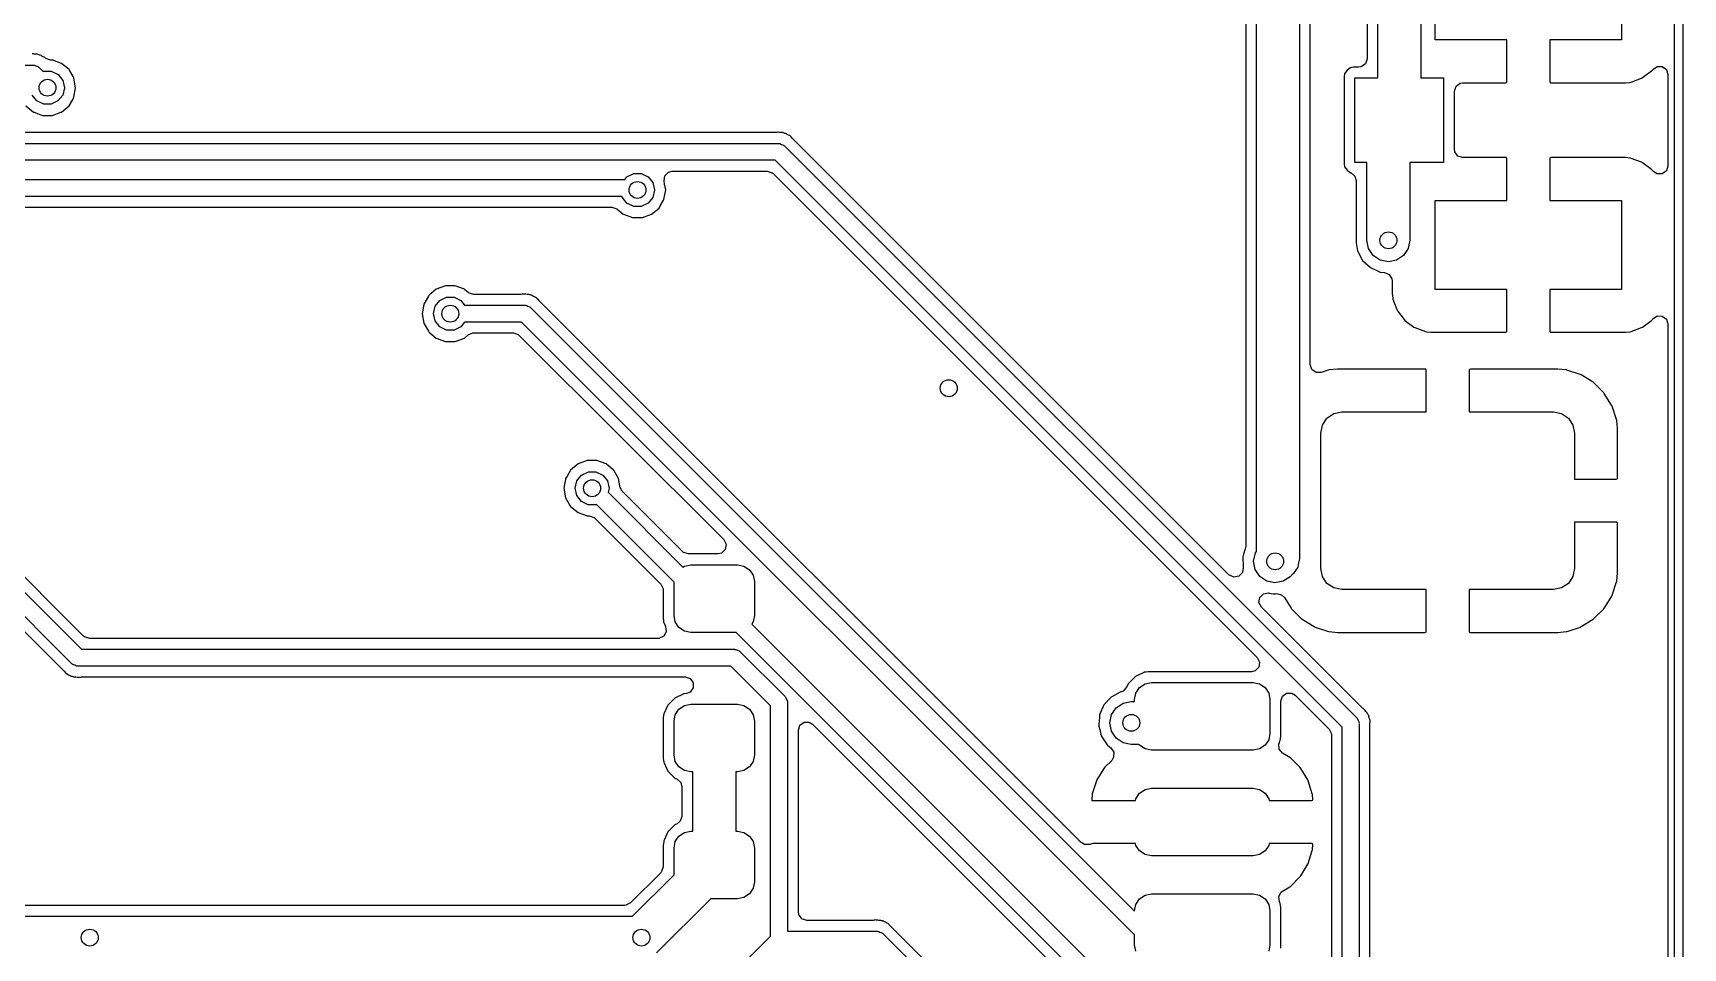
# Model space of a CAD drawing. Extents: x 3.59 to 5.68, y -3.55 to -1.66.
# Drawn here: x 4.908 to 5.676, y -3.05 to -2.624 of the extents above; entities that cross this region are included whole.
import ezdxf

# ---------------------------------------------------------------- set-up
doc = ezdxf.new("R2010")
doc.units = 0
doc.header["$MEASUREMENT"] = 0
doc.layers.add('BLACK', color=7, linetype='CONTINUOUS')

msp = doc.modelspace()

# ---------------------------------------------------------------- linework, layer by layer
at = {"layer": 'BLACK', "linetype": 'CONTINUOUS'}
for p, q in [((5.6721, -3.42997), (5.6721, -1.77643)), ((5.67604, -1.77643), (5.67604, -3.42997)), ((5.49756, -2.49919), (5.49756, -2.86906)), ((5.50258, -2.77868), (5.50258, -2.5012)), ((5.47756, -2.86568), (5.47756, -2.50333)), ((5.47254, -2.5409), (5.47254, -2.86327)), ((5.529, -2.53859), (5.529, -2.63636)), ((5.53402, -2.64528), (5.53402, -2.53819)), ((5.55402, -2.54233), (5.55402, -2.64528)), ((5.56073, -2.62756), (5.56073, -2.58622)), ((5.64735, -2.58622), (5.64735, -2.62756)), ((5.59404, -2.62756), (5.56073, -2.62756)), ((5.59404, -2.64724), (5.59404, -2.62756)), ((5.64735, -2.62756), (5.61404, -2.62756)), ((5.61404, -2.62756), (5.61404, -2.64695)), ((4.72087, -2.63926), (4.90839, -2.63926)), ((4.90831, -2.63412), (4.90791, -2.63405)), ((4.90879, -2.63419), (4.90831, -2.63412)), ((4.90831, -2.63412), (4.90831, -2.63412)), ((4.90839, -2.63926), (4.90869, -2.63936)), ((4.90869, -2.63936), (4.909, -2.63931)), ((4.9094, -2.63424), (4.90879, -2.63419)), ((4.909, -2.63931), (4.90982, -2.63973)), ((4.91029, -2.63424), (4.9094, -2.63424)), ((4.90982, -2.63973), (4.9107, -2.64001)), ((4.91066, -2.63441), (4.91029, -2.63424)), ((4.91097, -2.63447), (4.91066, -2.63441)), ((4.9107, -2.64001), (4.91089, -2.64027)), ((4.91089, -2.64027), (4.91117, -2.64041)), ((4.91127, -2.63459), (4.91097, -2.63447)), ((4.91117, -2.64041), (4.91301, -2.64225)), ((4.91167, -2.63465), (4.91127, -2.63459)), ((4.91201, -2.63487), (4.91167, -2.63465)), ((4.91242, -2.63513), (4.91201, -2.63487)), ((4.91201, -2.63487), (4.91201, -2.63487)), ((4.91295, -2.63543), (4.91242, -2.63513)), ((4.91339, -2.63562), (4.91295, -2.63543)), ((4.91377, -2.63579), (4.91339, -2.63562)), ((4.91339, -2.63562), (4.91339, -2.63562)), ((4.91404, -2.63609), (4.91377, -2.63579)), ((4.91416, -2.63618), (4.91404, -2.63609)), ((4.91645, -2.63692), (4.91416, -2.63618)), ((4.91727, -2.63692), (4.91645, -2.63692)), ((4.91759, -2.63704), (4.91727, -2.63692)), ((4.91906, -2.63757), (4.91759, -2.63704)), ((4.91759, -2.63704), (4.91759, -2.63704)), ((4.92155, -2.63848), (4.91906, -2.63757)), ((4.92503, -2.6414), (4.92155, -2.63848)), ((5.52137, -2.64055), (5.51971, -2.64166)), ((5.52175, -2.64048), (5.52137, -2.64055)), ((5.52265, -2.6403), (5.52175, -2.64048)), ((5.52284, -2.64026), (5.52265, -2.6403)), ((5.52265, -2.6403), (5.52265, -2.6403)), ((5.5251, -2.64026), (5.52284, -2.64026)), ((5.5263, -2.64007), (5.5251, -2.64026)), ((5.52825, -2.63865), (5.5263, -2.64007)), ((5.529, -2.63636), (5.52825, -2.63865)), ((5.66203, -2.64132), (5.664, -2.63993)), ((5.664, -2.63993), (5.66641, -2.63997)), ((5.66641, -2.63997), (5.66834, -2.64141)), ((4.91301, -2.64225), (4.91326, -2.64214)), ((4.91326, -2.64214), (4.91676, -2.64214)), ((4.91676, -2.64214), (4.91991, -2.64366)), ((4.91991, -2.64366), (4.9221, -2.6464)), ((4.9221, -2.6464), (4.92287, -2.64981)), ((4.9252, -2.64169), (4.92503, -2.6414)), ((4.9269, -2.64464), (4.9252, -2.64169)), ((4.9273, -2.64534), (4.9269, -2.64464)), ((4.92809, -2.64981), (4.9273, -2.64534)), ((5.51837, -2.64451), (5.51831, -2.64479)), ((5.51831, -2.64479), (5.51831, -2.68514)), ((5.51853, -2.6437), (5.51837, -2.64451)), ((5.5186, -2.64332), (5.51853, -2.6437)), ((5.51971, -2.64166), (5.5186, -2.64332)), ((5.52333, -2.68465), (5.52333, -2.64528)), ((5.52333, -2.64528), (5.53402, -2.64528)), ((5.55402, -2.64528), (5.56467, -2.64528)), ((5.56467, -2.64528), (5.56467, -2.68465)), ((5.57043, -2.64917), (5.57238, -2.64775)), ((5.57238, -2.64775), (5.57359, -2.64756)), ((5.57359, -2.64756), (5.59342, -2.64756)), ((5.59342, -2.64756), (5.59392, -2.6474)), ((5.59392, -2.6474), (5.59404, -2.64724)), ((5.61404, -2.64695), (5.6142, -2.64745)), ((5.6142, -2.64745), (5.61436, -2.64756)), ((5.61436, -2.64756), (5.64913, -2.64756)), ((5.64913, -2.64756), (5.64934, -2.64755)), ((5.64934, -2.64755), (5.65144, -2.64732)), ((5.65144, -2.64732), (5.65191, -2.64721)), ((5.65191, -2.64721), (5.65679, -2.64538)), ((5.65679, -2.64538), (5.65727, -2.64512)), ((5.65727, -2.64512), (5.66141, -2.64202)), ((5.66141, -2.64202), (5.6618, -2.64163)), ((5.6618, -2.64163), (5.66203, -2.64132)), ((5.66834, -2.64141), (5.66905, -2.64366)), ((5.66905, -2.64366), (5.66905, -2.68627)), ((4.91008, -2.65596), (4.9079, -2.65322)), ((4.91323, -2.65749), (4.91008, -2.65596)), ((4.91989, -2.65599), (4.91673, -2.6575)), ((4.92208, -2.65325), (4.91989, -2.65599)), ((4.92287, -2.64984), (4.92208, -2.65325)), ((4.92287, -2.64981), (4.92287, -2.64984)), ((4.92503, -2.65823), (4.92657, -2.65556)), ((4.92657, -2.65556), (4.92713, -2.65459)), ((4.92713, -2.65459), (4.9273, -2.65429)), ((4.92713, -2.65459), (4.92713, -2.65459)), ((4.9273, -2.65429), (4.92809, -2.64981)), ((5.56969, -2.65146), (5.57043, -2.64917)), ((5.56969, -2.67847), (5.56969, -2.65146)), ((4.90497, -2.65823), (4.90845, -2.66115)), ((4.90845, -2.66115), (4.90877, -2.66127)), ((4.90877, -2.66127), (4.91113, -2.66213)), ((4.91113, -2.66213), (4.91273, -2.66271)), ((4.91273, -2.66271), (4.91727, -2.66271)), ((4.91673, -2.6575), (4.91323, -2.65749)), ((4.91727, -2.66271), (4.91887, -2.66213)), ((4.91887, -2.66213), (4.92123, -2.66127)), ((4.92123, -2.66127), (4.92155, -2.66115)), ((4.92155, -2.66115), (4.92503, -2.65823)), ((5.2535, -2.67072), (4.70875, -2.67072)), ((5.25399, -2.67066), (5.2535, -2.67072)), ((5.25432, -2.67064), (5.25399, -2.67066)), ((5.25472, -2.67054), (5.25432, -2.67064)), ((5.2556, -2.67068), (5.25472, -2.67054)), ((5.25621, -2.67072), (5.2556, -2.67068)), ((5.2571, -2.67072), (5.25621, -2.67072)), ((5.25747, -2.67089), (5.2571, -2.67072)), ((5.25778, -2.67096), (5.25747, -2.67089)), ((5.25807, -2.67107), (5.25778, -2.67096)), ((5.25848, -2.67113), (5.25807, -2.67107)), ((5.25882, -2.67136), (5.25848, -2.67113)), ((5.25923, -2.67162), (5.25882, -2.67136)), ((5.25882, -2.67136), (5.25882, -2.67136)), ((5.25976, -2.67191), (5.25923, -2.67162)), ((4.70506, -2.67574), (5.2552, -2.67574)), ((5.2552, -2.67574), (5.2555, -2.67584)), ((5.2555, -2.67584), (5.25581, -2.67579)), ((5.25581, -2.67579), (5.25663, -2.67621)), ((5.25663, -2.67621), (5.25751, -2.6765)), ((5.25751, -2.6765), (5.2577, -2.67675)), ((5.2577, -2.67675), (5.25798, -2.6769)), ((5.25798, -2.6769), (5.5242, -2.94312)), ((5.2602, -2.67211), (5.25976, -2.67191)), ((5.26058, -2.67227), (5.2602, -2.67211)), ((5.2602, -2.67211), (5.2602, -2.67211)), ((5.26085, -2.67258), (5.26058, -2.67227)), ((5.26163, -2.67344), (5.26085, -2.67258)), ((5.26177, -2.67359), (5.26163, -2.67344)), ((5.26318, -2.675), (5.26177, -2.67359)), ((5.46457, -2.87639), (5.26318, -2.675)), ((5.56988, -2.67967), (5.56969, -2.67847)), ((5.25357, -2.68362), (4.70343, -2.68362)), ((5.51748, -2.94754), (5.25357, -2.68362)), ((5.51831, -2.68514), (5.5186, -2.68661)), ((5.5186, -2.68661), (5.51971, -2.68827)), ((5.52898, -2.68465), (5.52333, -2.68465)), ((5.52898, -2.72087), (5.52898, -2.68465)), ((5.56467, -2.68465), (5.54898, -2.68465)), ((5.54898, -2.68465), (5.54898, -2.72087)), ((5.5713, -2.68162), (5.56988, -2.67967)), ((5.57359, -2.68237), (5.5713, -2.68162)), ((5.59371, -2.68237), (5.57359, -2.68237)), ((5.59388, -2.68248), (5.59371, -2.68237)), ((5.59404, -2.68298), (5.59388, -2.68248)), ((5.59404, -2.70237), (5.59404, -2.68298)), ((5.61416, -2.68253), (5.61404, -2.68269)), ((5.61404, -2.68269), (5.61404, -2.70237)), ((5.61466, -2.68237), (5.61416, -2.68253)), ((5.64913, -2.68237), (5.61466, -2.68237)), ((5.64934, -2.68238), (5.64913, -2.68237)), ((5.65144, -2.68261), (5.64934, -2.68238)), ((5.65191, -2.68272), (5.65144, -2.68261)), ((5.65679, -2.68455), (5.65191, -2.68272)), ((5.65727, -2.68481), (5.65679, -2.68455)), ((5.66141, -2.68791), (5.65727, -2.68481)), ((5.66905, -2.68627), (5.6683, -2.68856)), ((4.49796, -2.69252), (5.18366, -2.69252)), ((5.18366, -2.69252), (5.18466, -2.69126)), ((5.18466, -2.69126), (5.18782, -2.68975)), ((5.18782, -2.68975), (5.19132, -2.68975)), ((5.19132, -2.68975), (5.19448, -2.69127)), ((5.19448, -2.69127), (5.19666, -2.69401)), ((5.19666, -2.69401), (5.19744, -2.69743)), ((5.20191, -2.69321), (5.20225, -2.69083)), ((5.20218, -2.69475), (5.20191, -2.69321)), ((5.20266, -2.69743), (5.20218, -2.69475)), ((5.20225, -2.69083), (5.20392, -2.68909)), ((5.20392, -2.68909), (5.20575, -2.68864)), ((5.20575, -2.68864), (5.24987, -2.68864)), ((5.24987, -2.68864), (5.25216, -2.68938)), ((5.25216, -2.68938), (5.25263, -2.68978)), ((5.25263, -2.68978), (5.41761, -2.85476)), ((5.51971, -2.68827), (5.52137, -2.68938)), ((5.52137, -2.68938), (5.52162, -2.68943)), ((5.52162, -2.68943), (5.52338, -2.69094)), ((5.52338, -2.69094), (5.52396, -2.69297)), ((5.52396, -2.69297), (5.52396, -2.72211)), ((5.6618, -2.6883), (5.66141, -2.68791)), ((5.66203, -2.68861), (5.6618, -2.6883)), ((5.66395, -2.68998), (5.66203, -2.68861)), ((5.66636, -2.68998), (5.66395, -2.68998)), ((5.6683, -2.68856), (5.66636, -2.68998)), ((5.18236, -2.70039), (4.49796, -2.70039)), ((5.18246, -2.70083), (5.18236, -2.70039)), ((5.18464, -2.70357), (5.18246, -2.70083)), ((5.19665, -2.70086), (5.19445, -2.7036)), ((5.19744, -2.69745), (5.19665, -2.70086)), ((5.19744, -2.69743), (5.19744, -2.69745)), ((5.20015, -2.70487), (5.2017, -2.7022)), ((5.2017, -2.7022), (5.20187, -2.7019)), ((5.2017, -2.7022), (5.2017, -2.7022)), ((5.20187, -2.7019), (5.20266, -2.69743)), ((5.56073, -2.7437), (5.56073, -2.70237)), ((5.56073, -2.70237), (5.59404, -2.70237)), ((5.61404, -2.70237), (5.64735, -2.70237)), ((5.64735, -2.70237), (5.64735, -2.7437)), ((4.50208, -2.70541), (5.1776, -2.70541)), ((5.1776, -2.70541), (5.17989, -2.70615)), ((5.17989, -2.70615), (5.18011, -2.70632)), ((5.18011, -2.70632), (5.18276, -2.70854)), ((5.18276, -2.70854), (5.18276, -2.70854)), ((5.18276, -2.70854), (5.18302, -2.70876)), ((5.18302, -2.70876), (5.18729, -2.71032)), ((5.18779, -2.7051), (5.18464, -2.70357)), ((5.19129, -2.70511), (5.18779, -2.7051)), ((5.19445, -2.7036), (5.19129, -2.70511)), ((5.19184, -2.71032), (5.19611, -2.70876)), ((5.19611, -2.70876), (5.19959, -2.70584)), ((5.19959, -2.70584), (5.20015, -2.70487)), ((5.18729, -2.71032), (5.19184, -2.71032)), ((5.52396, -2.72211), (5.52457, -2.7258)), ((5.52974, -2.72469), (5.52898, -2.72087)), ((5.53191, -2.72794), (5.52974, -2.72469)), ((5.54822, -2.72469), (5.54605, -2.72794)), ((5.54898, -2.72087), (5.54822, -2.72469)), ((5.52457, -2.7258), (5.52472, -2.72608)), ((5.52472, -2.72608), (5.52679, -2.72992)), ((5.52679, -2.72992), (5.52679, -2.72992)), ((5.52679, -2.72992), (5.52694, -2.7302)), ((5.52694, -2.7302), (5.53062, -2.73359)), ((5.53515, -2.7301), (5.53191, -2.72794)), ((5.53898, -2.73087), (5.53515, -2.7301)), ((5.5428, -2.7301), (5.53898, -2.73087)), ((5.54605, -2.72794), (5.5428, -2.7301)), ((5.53062, -2.73359), (5.53519, -2.73562)), ((5.53519, -2.73562), (5.53717, -2.73579)), ((5.53717, -2.73579), (5.53939, -2.73673)), ((5.53939, -2.73673), (5.54063, -2.73879)), ((5.54063, -2.73879), (5.54073, -2.73967)), ((5.54073, -2.73967), (5.54073, -2.74549)), ((5.09224, -2.7469), (5.09057, -2.74978)), ((5.09241, -2.7466), (5.09224, -2.7469)), ((5.09311, -2.74601), (5.09241, -2.7466)), ((5.09373, -2.74549), (5.09311, -2.74601)), ((5.09589, -2.74368), (5.09373, -2.74549)), ((5.10017, -2.74212), (5.09589, -2.74368)), ((5.09754, -2.74885), (5.1007, -2.74734)), ((5.10471, -2.74212), (5.10017, -2.74212)), ((5.1007, -2.74734), (5.1042, -2.74734)), ((5.1042, -2.74734), (5.10735, -2.74886)), ((5.10899, -2.74368), (5.10471, -2.74212)), ((5.10925, -2.7439), (5.10899, -2.74368)), ((5.11074, -2.74515), (5.10925, -2.7439)), ((5.11095, -2.74531), (5.11074, -2.74515)), ((5.11324, -2.74606), (5.11095, -2.74531)), ((5.13543, -2.74606), (5.11324, -2.74606)), ((5.13592, -2.74599), (5.13543, -2.74606)), ((5.13625, -2.74598), (5.13592, -2.74599)), ((5.13665, -2.74587), (5.13625, -2.74598)), ((5.13705, -2.74594), (5.13665, -2.74587)), ((5.13753, -2.74601), (5.13705, -2.74594)), ((5.13705, -2.74594), (5.13705, -2.74594)), ((5.13814, -2.74606), (5.13753, -2.74601)), ((5.13903, -2.74606), (5.13814, -2.74606)), ((5.1394, -2.74623), (5.13903, -2.74606)), ((5.13971, -2.74629), (5.1394, -2.74623)), ((5.14, -2.7464), (5.13971, -2.74629)), ((5.14041, -2.74647), (5.14, -2.7464)), ((5.14075, -2.74669), (5.14041, -2.74647)), ((5.14116, -2.74695), (5.14075, -2.74669)), ((5.14075, -2.74669), (5.14075, -2.74669)), ((5.14169, -2.74724), (5.14116, -2.74695)), ((5.14251, -2.74761), (5.14169, -2.74724)), ((5.14278, -2.74791), (5.14251, -2.74761)), ((5.14356, -2.74877), (5.14278, -2.74791)), ((5.54073, -2.74549), (5.54074, -2.7457)), ((5.54074, -2.7457), (5.54097, -2.7478)), ((5.54097, -2.7478), (5.54108, -2.74827)), ((5.54108, -2.74827), (5.54291, -2.75315)), ((5.59404, -2.7437), (5.56073, -2.7437)), ((5.59404, -2.76338), (5.59404, -2.7437)), ((5.64735, -2.7437), (5.61404, -2.7437)), ((5.61404, -2.7437), (5.61404, -2.76309)), ((5.09014, -2.75054), (5.08935, -2.75502)), ((5.08935, -2.75502), (5.09014, -2.75949)), ((5.09057, -2.74978), (5.09014, -2.75054)), ((5.09457, -2.755), (5.09535, -2.75159)), ((5.09534, -2.75842), (5.09457, -2.755)), ((5.09535, -2.75159), (5.09754, -2.74885)), ((5.10735, -2.74886), (5.10912, -2.75108)), ((5.10912, -2.75108), (5.13713, -2.75108)), ((5.13713, -2.75108), (5.13743, -2.75118)), ((5.13743, -2.75118), (5.13774, -2.75113)), ((5.13774, -2.75113), (5.13856, -2.75155)), ((5.13856, -2.75155), (5.13944, -2.75183)), ((5.13944, -2.75183), (5.13963, -2.75209)), ((5.13963, -2.75209), (5.13991, -2.75223)), ((5.13991, -2.75223), (5.42087, -3.03319)), ((5.1437, -2.74892), (5.14356, -2.74877)), ((5.39604, -3.00126), (5.1437, -2.74892)), ((5.54291, -2.75315), (5.54318, -2.75363)), ((5.54318, -2.75363), (5.54628, -2.75777)), ((5.66203, -2.75746), (5.664, -2.75607)), ((5.664, -2.75607), (5.66641, -2.75611)), ((5.66641, -2.75611), (5.66834, -2.75755)), ((5.09014, -2.75949), (5.09031, -2.75979)), ((5.09031, -2.75979), (5.09031, -2.75979)), ((5.09031, -2.75979), (5.09224, -2.76314)), ((5.09224, -2.76314), (5.09241, -2.76343)), ((5.09241, -2.76343), (5.09267, -2.76365)), ((5.09267, -2.76365), (5.09299, -2.76392)), ((5.09299, -2.76392), (5.09589, -2.76635)), ((5.09752, -2.76116), (5.09534, -2.75842)), ((5.10067, -2.76269), (5.09752, -2.76116)), ((5.10417, -2.7627), (5.10067, -2.76269)), ((5.10733, -2.76119), (5.10417, -2.7627)), ((5.10912, -2.75895), (5.10733, -2.76119)), ((5.1355, -2.75895), (5.10912, -2.75895)), ((5.11074, -2.76488), (5.11297, -2.76398)), ((5.11297, -2.76398), (5.11324, -2.76397)), ((5.11324, -2.76397), (5.1318, -2.76397)), ((5.1318, -2.76397), (5.13409, -2.76472)), ((5.42027, -3.04373), (5.1355, -2.75895)), ((5.54628, -2.75777), (5.54667, -2.75816)), ((5.54667, -2.75816), (5.55081, -2.76126)), ((5.55081, -2.76126), (5.55129, -2.76153)), ((5.55129, -2.76153), (5.55616, -2.76335)), ((5.55616, -2.76335), (5.55664, -2.76347)), ((5.55664, -2.76347), (5.55873, -2.76369)), ((5.55873, -2.76369), (5.55894, -2.7637)), ((5.55894, -2.7637), (5.59342, -2.7637)), ((5.59342, -2.7637), (5.59392, -2.76354)), ((5.59392, -2.76354), (5.59404, -2.76338)), ((5.61404, -2.76309), (5.6142, -2.76359)), ((5.6142, -2.76359), (5.61436, -2.7637)), ((5.61436, -2.7637), (5.64913, -2.7637)), ((5.64913, -2.7637), (5.64934, -2.76369)), ((5.64934, -2.76369), (5.65144, -2.76347)), ((5.65144, -2.76347), (5.65191, -2.76335)), ((5.65191, -2.76335), (5.65679, -2.76153)), ((5.65679, -2.76153), (5.65727, -2.76126)), ((5.65727, -2.76126), (5.66141, -2.75816)), ((5.66141, -2.75816), (5.6618, -2.75777)), ((5.6618, -2.75777), (5.66203, -2.75746)), ((5.66834, -2.75755), (5.66905, -2.7598)), ((5.66905, -2.7598), (5.66905, -3.32601)), ((5.09589, -2.76635), (5.10017, -2.76791)), ((5.10017, -2.76791), (5.10471, -2.76791)), ((5.10471, -2.76791), (5.10899, -2.76635)), ((5.10899, -2.76635), (5.11074, -2.76488)), ((5.13409, -2.76472), (5.13456, -2.76511)), ((5.13456, -2.76511), (5.22968, -2.86023)), ((5.50334, -2.78099), (5.50258, -2.77868)), ((5.5053, -2.7824), (5.50334, -2.78099)), ((5.50771, -2.78238), (5.5053, -2.7824)), ((5.51098, -2.78129), (5.50771, -2.78238)), ((5.51139, -2.7812), (5.51098, -2.78129)), ((5.51524, -2.7808), (5.51139, -2.7812)), ((5.51544, -2.78079), (5.51524, -2.7808)), ((5.55621, -2.78079), (5.51544, -2.78079)), ((5.55637, -2.78091), (5.55621, -2.78079)), ((5.55654, -2.7814), (5.55637, -2.78091)), ((5.55654, -2.80079), (5.55654, -2.7814)), ((5.57665, -2.78095), (5.57654, -2.78111)), ((5.57654, -2.78111), (5.57654, -2.80079)), ((5.57715, -2.78079), (5.57665, -2.78095)), ((5.61763, -2.78079), (5.57715, -2.78079)), ((5.61783, -2.7808), (5.61763, -2.78079)), ((5.62163, -2.78119), (5.61783, -2.7808)), ((5.62204, -2.78128), (5.62163, -2.78119)), ((5.62823, -2.78333), (5.62204, -2.78128)), ((5.62864, -2.78352), (5.62823, -2.78333)), ((5.63418, -2.78693), (5.62864, -2.78352)), ((5.63453, -2.78721), (5.63418, -2.78693)), ((4.93174, -2.90511), (4.82118, -2.79455)), ((5.63913, -2.79181), (5.63453, -2.78721)), ((5.63941, -2.79216), (5.63913, -2.79181)), ((5.64284, -2.79769), (5.63941, -2.79216)), ((4.81739, -2.79786), (4.9308, -2.91128)), ((5.51036, -2.80367), (5.51356, -2.80154)), ((5.51356, -2.80154), (5.51732, -2.80079)), ((5.51732, -2.80079), (5.55654, -2.80079)), ((5.57654, -2.80079), (5.61575, -2.80079)), ((5.61575, -2.80079), (5.61951, -2.80154)), ((5.61951, -2.80154), (5.62271, -2.80367)), ((5.64303, -2.7981), (5.64284, -2.79769)), ((5.64509, -2.80428), (5.64303, -2.7981)), ((4.92639, -2.918), (4.81298, -2.80458)), ((5.50748, -2.81063), (5.50823, -2.80686)), ((5.50823, -2.80686), (5.51036, -2.80367)), ((5.62271, -2.80367), (5.62484, -2.80686)), ((5.62484, -2.80686), (5.62559, -2.81063)), ((5.64518, -2.8047), (5.64509, -2.80428)), ((5.64558, -2.80855), (5.64518, -2.8047)), ((5.64559, -2.80875), (5.64558, -2.80855)), ((5.64559, -2.8318), (5.64559, -2.80875)), ((5.50748, -2.87362), (5.50748, -2.81063)), ((5.62559, -2.81063), (5.62559, -2.83213)), ((5.16188, -2.82497), (5.1584, -2.82789)), ((5.16615, -2.82341), (5.16188, -2.82497)), ((5.1707, -2.82341), (5.16615, -2.82341)), ((5.17497, -2.82497), (5.1707, -2.82341)), ((5.17845, -2.82789), (5.17497, -2.82497)), ((5.15606, -2.83216), (5.15565, -2.83451)), ((5.15612, -2.83183), (5.15606, -2.83216)), ((5.15606, -2.83216), (5.15606, -2.83216)), ((5.15681, -2.83065), (5.15612, -2.83183)), ((5.15823, -2.82819), (5.15681, -2.83065)), ((5.1584, -2.82789), (5.15823, -2.82819)), ((5.16055, -2.83629), (5.16134, -2.83288)), ((5.16134, -2.83288), (5.16352, -2.83014)), ((5.16352, -2.83014), (5.16668, -2.82863)), ((5.16668, -2.82863), (5.17018, -2.82863)), ((5.17018, -2.82863), (5.17334, -2.83015)), ((5.17334, -2.83015), (5.17552, -2.83289)), ((5.17552, -2.83289), (5.1763, -2.83631)), ((5.17863, -2.82819), (5.17845, -2.82789)), ((5.18004, -2.83065), (5.17863, -2.82819)), ((5.18073, -2.83183), (5.18004, -2.83065)), ((5.18133, -2.83523), (5.18073, -2.83183)), ((5.62559, -2.83213), (5.64497, -2.83213)), ((5.64497, -2.83213), (5.64547, -2.83196)), ((5.64547, -2.83196), (5.64559, -2.8318)), ((5.15565, -2.83451), (5.15533, -2.83631)), ((5.15533, -2.83631), (5.15539, -2.83664)), ((5.15539, -2.83664), (5.15549, -2.83721)), ((5.15549, -2.83721), (5.15612, -2.84078)), ((5.15612, -2.84078), (5.1584, -2.84472)), ((5.16132, -2.83971), (5.16055, -2.83629)), ((5.1635, -2.84245), (5.16132, -2.83971)), ((5.1763, -2.83633), (5.17587, -2.83819)), ((5.17587, -2.83819), (5.21067, -2.87299)), ((5.1763, -2.83631), (5.1763, -2.83633)), ((5.1814, -2.83562), (5.18133, -2.83523)), ((5.18248, -2.83769), (5.1814, -2.83562)), ((5.21052, -2.86574), (5.18248, -2.83769)), ((5.1584, -2.84472), (5.16188, -2.84765)), ((5.16188, -2.84765), (5.16615, -2.8492)), ((5.16665, -2.84398), (5.1635, -2.84245)), ((5.17016, -2.84399), (5.16665, -2.84398)), ((5.17041, -2.84386), (5.17016, -2.84399)), ((5.20655, -2.88), (5.17041, -2.84386)), ((5.16615, -2.8492), (5.16704, -2.8492)), ((5.16704, -2.8492), (5.16933, -2.84995)), ((5.16933, -2.84995), (5.16979, -2.85034)), ((5.16979, -2.85034), (5.17789, -2.85844)), ((5.41761, -2.85476), (5.47794, -2.9151)), ((5.64527, -2.85213), (5.62559, -2.85213)), ((5.62559, -2.85213), (5.62559, -2.87362)), ((5.64543, -2.85224), (5.64527, -2.85213)), ((5.64559, -2.85274), (5.64543, -2.85224)), ((5.64559, -2.87551), (5.64559, -2.85274)), ((5.17789, -2.85844), (5.20039, -2.88094)), ((5.22968, -2.86023), (5.23077, -2.86238)), ((5.23077, -2.86238), (5.23039, -2.86476)), ((5.47254, -2.86327), (5.47236, -2.86443)), ((4.86744, -2.86614), (4.9226, -2.92131)), ((5.21099, -2.86614), (5.21052, -2.86574)), ((5.21328, -2.86689), (5.21099, -2.86614)), ((5.21379, -2.86689), (5.21328, -2.86689)), ((5.22692, -2.86689), (5.21379, -2.86689)), ((5.22869, -2.86646), (5.22692, -2.86689)), ((5.23039, -2.86476), (5.22869, -2.86646)), ((5.47156, -2.86703), (5.47117, -2.86826)), ((5.47117, -2.86826), (5.47132, -2.87321)), ((5.47236, -2.86443), (5.47156, -2.86703)), ((5.47626, -2.87022), (5.47706, -2.86641)), ((5.47698, -2.87406), (5.47626, -2.87022)), ((5.47706, -2.86641), (5.47756, -2.86568)), ((5.49717, -2.87102), (5.4968, -2.87289)), ((5.49756, -2.86917), (5.49717, -2.87102)), ((5.49756, -2.86906), (5.49755, -2.86911)), ((5.49755, -2.86911), (5.49756, -2.86917)), ((5.21067, -2.87299), (5.21141, -2.8725)), ((5.21141, -2.8725), (5.21442, -2.87191)), ((5.21442, -2.87191), (5.23607, -2.87191)), ((5.23607, -2.87191), (5.23909, -2.8725)), ((5.23909, -2.8725), (5.24164, -2.87421)), ((5.24164, -2.87421), (5.24335, -2.87677)), ((5.24335, -2.87677), (5.24395, -2.87978)), ((5.46475, -2.87657), (5.46457, -2.87639)), ((5.46704, -2.87769), (5.46475, -2.87657)), ((5.4694, -2.87722), (5.46704, -2.87769)), ((5.47104, -2.87546), (5.4694, -2.87722)), ((5.47131, -2.87326), (5.47104, -2.87546)), ((5.47132, -2.87326), (5.47131, -2.87326)), ((5.47132, -2.87321), (5.47132, -2.87326)), ((5.47911, -2.87733), (5.47698, -2.87406)), ((5.48233, -2.87953), (5.47911, -2.87733)), ((5.49325, -2.87748), (5.48999, -2.87961)), ((5.49455, -2.87621), (5.49325, -2.87748)), ((5.49458, -2.87616), (5.49455, -2.87621)), ((5.49463, -2.87613), (5.49458, -2.87616)), ((5.49568, -2.87455), (5.49463, -2.87613)), ((5.49676, -2.87298), (5.49568, -2.87455)), ((5.49677, -2.87293), (5.49676, -2.87298)), ((5.4968, -2.87289), (5.49677, -2.87293)), ((5.50823, -2.87739), (5.50748, -2.87362)), ((5.51036, -2.88058), (5.50823, -2.87739)), ((5.62484, -2.87739), (5.62271, -2.88058)), ((5.62559, -2.87362), (5.62484, -2.87739)), ((5.64519, -2.8795), (5.64558, -2.8757)), ((5.64558, -2.8757), (5.64559, -2.87551)), ((5.20039, -2.88094), (5.20148, -2.88309)), ((5.20148, -2.88309), (5.20153, -2.8837)), ((5.20153, -2.8837), (5.20153, -2.891)), ((5.20655, -2.89553), (5.20655, -2.88)), ((5.24395, -2.87978), (5.24395, -2.89553)), ((5.47912, -2.88713), (5.48082, -2.88542)), ((5.48082, -2.88542), (5.4832, -2.88505)), ((5.48615, -2.88033), (5.48233, -2.87953)), ((5.4832, -2.88505), (5.48345, -2.8851)), ((5.48345, -2.8851), (5.48538, -2.88553)), ((5.48538, -2.88553), (5.4857, -2.8855)), ((5.4857, -2.8855), (5.48639, -2.88542)), ((5.4857, -2.8855), (5.4857, -2.8855)), ((5.48999, -2.87961), (5.48615, -2.88033)), ((5.48639, -2.88542), (5.48689, -2.88537)), ((5.48689, -2.88537), (5.48925, -2.88586)), ((5.48925, -2.88586), (5.49063, -2.88719)), ((5.51356, -2.88272), (5.51036, -2.88058)), ((5.51732, -2.88346), (5.51356, -2.88272)), ((5.55654, -2.88346), (5.51732, -2.88346)), ((5.55654, -2.90314), (5.55654, -2.88346)), ((5.61575, -2.88346), (5.57654, -2.88346)), ((5.57654, -2.88346), (5.57654, -2.90285)), ((5.61951, -2.88272), (5.61575, -2.88346)), ((5.62271, -2.88058), (5.61951, -2.88272)), ((5.63945, -2.89205), (5.64286, -2.88651)), ((5.64286, -2.88651), (5.64305, -2.8861)), ((5.64305, -2.8861), (5.6451, -2.87992)), ((5.6451, -2.87992), (5.64519, -2.8795)), ((5.20153, -2.891), (5.20153, -2.89704)), ((5.47874, -2.88951), (5.47912, -2.88713)), ((5.47983, -2.89165), (5.47874, -2.88951)), ((5.52655, -2.93838), (5.47983, -2.89165)), ((5.49063, -2.88719), (5.49366, -2.89209)), ((5.49366, -2.89209), (5.49394, -2.89244)), ((5.49394, -2.89244), (5.49854, -2.89704)), ((5.63457, -2.89701), (5.63917, -2.8924)), ((5.63917, -2.8924), (5.63945, -2.89205)), ((5.20153, -2.89704), (5.20157, -2.89738)), ((5.20157, -2.89738), (5.20172, -2.89852)), ((5.20172, -2.89852), (5.20177, -2.89892)), ((5.20177, -2.89892), (5.2019, -2.89919)), ((5.2019, -2.89919), (5.2019, -2.89919)), ((5.2019, -2.89919), (5.20261, -2.90071)), ((5.20261, -2.90071), (5.20291, -2.9031)), ((5.20715, -2.89854), (5.20655, -2.89553)), ((5.20885, -2.9011), (5.20715, -2.89854)), ((5.21141, -2.9028), (5.20885, -2.9011)), ((5.24335, -2.89854), (5.24269, -2.89953)), ((5.24269, -2.89953), (5.42185, -3.0787)), ((5.24395, -2.89553), (5.24335, -2.89854)), ((5.49854, -2.89704), (5.49889, -2.89732)), ((5.49889, -2.89732), (5.50443, -2.90073)), ((5.50443, -2.90073), (5.50484, -2.90092)), ((5.50484, -2.90092), (5.51103, -2.90298)), ((5.62209, -2.90297), (5.62828, -2.9009)), ((5.62828, -2.9009), (5.62869, -2.90071)), ((5.62869, -2.90071), (5.63422, -2.89729)), ((5.63422, -2.89729), (5.63457, -2.89701)), ((4.93221, -2.90551), (4.93174, -2.90511)), ((4.9345, -2.90626), (4.93221, -2.90551)), ((5.19908, -2.90626), (4.9345, -2.90626)), ((5.19955, -2.90623), (5.19908, -2.90626)), ((5.20174, -2.90521), (5.19955, -2.90623)), ((5.20291, -2.9031), (5.20174, -2.90521)), ((5.21442, -2.9034), (5.21141, -2.9028)), ((5.23542, -2.9034), (5.21442, -2.9034)), ((5.42087, -3.08885), (5.23542, -2.9034)), ((5.51103, -2.90298), (5.51144, -2.90307)), ((5.51144, -2.90307), (5.51524, -2.90345)), ((5.51524, -2.90345), (5.51544, -2.90346)), ((5.51544, -2.90346), (5.55592, -2.90346)), ((5.55592, -2.90346), (5.55642, -2.9033)), ((5.55642, -2.9033), (5.55654, -2.90314)), ((5.57654, -2.90285), (5.5767, -2.90335)), ((5.5767, -2.90335), (5.57686, -2.90346)), ((5.57686, -2.90346), (5.61763, -2.90346)), ((5.61763, -2.90346), (5.61783, -2.90345)), ((5.61783, -2.90345), (5.62168, -2.90305)), ((5.62168, -2.90305), (5.62209, -2.90297)), ((4.9308, -2.91128), (5.23461, -2.91128)), ((5.23461, -2.91128), (5.23491, -2.91137)), ((5.23491, -2.91137), (5.23522, -2.91132)), ((5.23522, -2.91132), (5.23604, -2.91174)), ((5.23604, -2.91174), (5.23692, -2.91203)), ((5.23692, -2.91203), (5.23711, -2.91228)), ((5.23711, -2.91228), (5.23739, -2.91243)), ((5.23739, -2.91243), (5.25822, -2.93325)), ((5.47794, -2.9151), (5.47904, -2.91724)), ((5.47904, -2.91724), (5.47866, -2.91962)), ((4.9226, -2.92131), (4.92274, -2.92146)), ((4.92274, -2.92146), (4.92344, -2.92223)), ((4.92344, -2.92223), (4.92379, -2.92262)), ((4.92379, -2.92262), (4.92461, -2.92298)), ((4.92461, -2.92298), (4.92514, -2.92328)), ((4.92514, -2.92328), (4.92555, -2.92354)), ((4.92555, -2.92354), (4.92555, -2.92354)), ((4.92555, -2.92354), (4.92589, -2.92376)), ((4.92589, -2.92376), (4.9263, -2.92383)), ((4.9263, -2.92383), (4.92659, -2.92394)), ((4.92667, -2.91814), (4.92639, -2.918)), ((4.92659, -2.92394), (4.9269, -2.924)), ((4.92686, -2.9184), (4.92667, -2.91814)), ((4.92774, -2.91868), (4.92686, -2.9184)), ((4.9269, -2.924), (4.92727, -2.92417)), ((4.92727, -2.92417), (4.92816, -2.92417)), ((4.92856, -2.9191), (4.92774, -2.91868)), ((4.92816, -2.92417), (4.92877, -2.92422)), ((4.92887, -2.91905), (4.92856, -2.9191)), ((4.92877, -2.92422), (4.92925, -2.92429)), ((4.92917, -2.91915), (4.92887, -2.91905)), ((5.23298, -2.91915), (4.92917, -2.91915)), ((4.92925, -2.92429), (4.92925, -2.92429)), ((4.92925, -2.92429), (4.92965, -2.92436)), ((4.92965, -2.92436), (4.93005, -2.92425)), ((4.93005, -2.92425), (4.93038, -2.92423)), ((4.93038, -2.92423), (4.93087, -2.92417)), ((4.93087, -2.92417), (5.21176, -2.92417)), ((5.21176, -2.92417), (5.21405, -2.92491)), ((5.21405, -2.92491), (5.21547, -2.92686)), ((5.2515, -2.93767), (5.23298, -2.91915)), ((5.42123, -2.92392), (5.41802, -2.92714)), ((5.42154, -2.92378), (5.42123, -2.92392)), ((5.42508, -2.92213), (5.42154, -2.92378)), ((5.42154, -2.92378), (5.42154, -2.92378)), ((5.42535, -2.922), (5.42508, -2.92213)), ((5.42508, -2.92213), (5.42508, -2.92213)), ((5.42565, -2.92196), (5.42535, -2.922)), ((5.4263, -2.92187), (5.42565, -2.92196)), ((5.42565, -2.92196), (5.42565, -2.92196)), ((5.42723, -2.92175), (5.4263, -2.92187)), ((5.42987, -2.92175), (5.42723, -2.92175)), ((5.47519, -2.92175), (5.42987, -2.92175)), ((5.47696, -2.92133), (5.47519, -2.92175)), ((5.47866, -2.91962), (5.47696, -2.92133)), ((5.21076, -2.93222), (5.20722, -2.93387)), ((5.21103, -2.93209), (5.21076, -2.93222)), ((5.21076, -2.93222), (5.21076, -2.93222)), ((5.21133, -2.93205), (5.21103, -2.93209)), ((5.21227, -2.93193), (5.21133, -2.93205)), ((5.21133, -2.93205), (5.21133, -2.93205)), ((5.21405, -2.93122), (5.21227, -2.93193)), ((5.21547, -2.92927), (5.21405, -2.93122)), ((5.21547, -2.92686), (5.21547, -2.92927)), ((5.41411, -2.93127), (5.41028, -2.93334)), ((5.4144, -2.93112), (5.41411, -2.93127)), ((5.41472, -2.93107), (5.4144, -2.93112)), ((5.41489, -2.93101), (5.41472, -2.93107)), ((5.41552, -2.93073), (5.41489, -2.93101)), ((5.41716, -2.92897), (5.41552, -2.93073)), ((5.41802, -2.92714), (5.41716, -2.92897)), ((5.42087, -2.93465), (5.42147, -2.93163)), ((5.42147, -2.93163), (5.42317, -2.92908)), ((5.42317, -2.92908), (5.42573, -2.92737)), ((5.42573, -2.92737), (5.42874, -2.92677)), ((5.42874, -2.92677), (5.47598, -2.92677)), ((5.47598, -2.92677), (5.479, -2.92737)), ((5.479, -2.92737), (5.48155, -2.92908)), ((5.48155, -2.92908), (5.48326, -2.93163)), ((5.48326, -2.93163), (5.48386, -2.93465)), ((5.48962, -2.93315), (5.49157, -2.93174)), ((5.49157, -2.93174), (5.49398, -2.93174)), ((5.49398, -2.93174), (5.49553, -2.93269)), ((5.49553, -2.93269), (5.51132, -2.94847)), ((5.20355, -2.93754), (5.2019, -2.94108)), ((5.2037, -2.93723), (5.20355, -2.93754)), ((5.20355, -2.93754), (5.20355, -2.93754)), ((5.20691, -2.93402), (5.2037, -2.93723)), ((5.20722, -2.93387), (5.20691, -2.93402)), ((5.20715, -2.94173), (5.20885, -2.93917)), ((5.20722, -2.93387), (5.20722, -2.93387)), ((5.20885, -2.93917), (5.21141, -2.93747)), ((5.21141, -2.93747), (5.21442, -2.93687)), ((5.21442, -2.93687), (5.23607, -2.93687)), ((5.23607, -2.93687), (5.23909, -2.93747)), ((5.23909, -2.93747), (5.24164, -2.93917)), ((5.24164, -2.93917), (5.24335, -2.94173)), ((5.2515, -3.04482), (5.2515, -2.93767)), ((5.25822, -2.93325), (5.25836, -2.93353)), ((5.25836, -2.93353), (5.25862, -2.93372)), ((5.25862, -2.93372), (5.2589, -2.9346)), ((5.2589, -2.9346), (5.25932, -2.93542)), ((5.25932, -2.93542), (5.25927, -2.93573)), ((5.25927, -2.93573), (5.25937, -2.93604)), ((5.25937, -2.93604), (5.25937, -3.04252)), ((5.4066, -2.93717), (5.40458, -2.94174)), ((5.41, -2.9335), (5.4066, -2.93717)), ((5.41028, -2.93334), (5.41, -2.9335)), ((5.41009, -2.9417), (5.41226, -2.93846)), ((5.41028, -2.93334), (5.41028, -2.93334)), ((5.41226, -2.93846), (5.4155, -2.93629)), ((5.4155, -2.93629), (5.41933, -2.93553)), ((5.41933, -2.93553), (5.42087, -2.93553)), ((5.42087, -2.93553), (5.42087, -2.93465)), ((5.48386, -2.93465), (5.48386, -2.95039)), ((5.48888, -2.93544), (5.48962, -2.93315)), ((5.48888, -2.9519), (5.48888, -2.93544)), ((5.52694, -2.93868), (5.52655, -2.93838)), ((5.52719, -2.9389), (5.52694, -2.93868)), ((5.52754, -2.9391), (5.52719, -2.9389)), ((5.52779, -2.93943), (5.52754, -2.9391)), ((5.52807, -2.93982), (5.52779, -2.93943)), ((5.52779, -2.93943), (5.52779, -2.93943)), ((5.52847, -2.94029), (5.52807, -2.93982)), ((5.5291, -2.94092), (5.52847, -2.94029)), ((5.20155, -2.94305), (5.20153, -2.94323)), ((5.20153, -2.94323), (5.20153, -2.962)), ((5.20167, -2.94212), (5.20155, -2.94305)), ((5.20177, -2.94135), (5.20167, -2.94212)), ((5.2019, -2.94108), (5.20177, -2.94135)), ((5.20655, -2.94474), (5.20715, -2.94173)), ((5.20655, -2.96049), (5.20655, -2.94474)), ((5.24335, -2.94173), (5.24395, -2.94474)), ((5.24395, -2.94474), (5.24395, -2.96049)), ((5.26439, -2.94888), (5.26513, -2.94659)), ((5.26513, -2.94659), (5.26708, -2.94518)), ((5.26708, -2.94518), (5.26949, -2.94518)), ((5.26949, -2.94518), (5.27104, -2.94613)), ((5.27104, -2.94613), (5.4147, -3.08979)), ((5.4042, -2.94613), (5.40415, -2.94672)), ((5.40415, -2.94672), (5.40423, -2.94703)), ((5.40447, -2.94301), (5.4042, -2.94613)), ((5.40423, -2.94703), (5.40423, -2.94704)), ((5.40423, -2.94704), (5.40462, -2.94861)), ((5.40458, -2.94174), (5.40447, -2.94301)), ((5.40933, -2.94553), (5.41009, -2.9417)), ((5.41009, -2.94935), (5.40933, -2.94553)), ((5.51748, -3.16195), (5.51748, -2.94754)), ((5.5242, -2.94312), (5.52435, -2.9434)), ((5.52435, -2.9434), (5.5246, -2.94359)), ((5.5246, -2.94359), (5.52489, -2.94447)), ((5.52489, -2.94447), (5.52531, -2.94529)), ((5.52531, -2.94529), (5.52526, -2.9456)), ((5.52526, -2.9456), (5.52535, -2.94591)), ((5.52535, -2.94591), (5.52535, -3.16358)), ((5.52924, -2.9413), (5.5291, -2.94092)), ((5.52941, -2.94156), (5.52924, -2.9413)), ((5.52954, -2.94185), (5.52941, -2.94156)), ((5.52978, -2.94218), (5.52954, -2.94185)), ((5.52987, -2.94258), (5.52978, -2.94218)), ((5.52997, -2.94305), (5.52987, -2.94258)), ((5.52987, -2.94258), (5.52987, -2.94258)), ((5.53014, -2.94364), (5.52997, -2.94305)), ((5.53046, -2.94447), (5.53014, -2.94364)), ((5.53037, -2.94624), (5.53038, -2.94604)), ((5.53037, -3.16189), (5.53037, -2.94624)), ((5.53038, -2.94604), (5.53044, -2.94488)), ((5.53044, -2.94488), (5.53046, -2.94447)), ((5.26439, -3.0336), (5.26439, -2.94888)), ((5.40462, -2.94861), (5.40536, -2.95158)), ((5.40536, -2.95158), (5.40807, -2.95578)), ((5.40807, -2.95578), (5.40832, -2.95598)), ((5.41226, -2.9526), (5.41009, -2.94935)), ((5.4155, -2.95477), (5.41226, -2.9526)), ((5.41933, -2.95553), (5.4155, -2.95477)), ((5.42288, -2.95553), (5.41933, -2.95553)), ((5.42317, -2.95596), (5.42288, -2.95553)), ((5.48326, -2.95341), (5.48155, -2.95596)), ((5.48386, -2.95039), (5.48326, -2.95341)), ((5.48798, -2.95538), (5.48824, -2.95463)), ((5.48818, -2.95778), (5.48798, -2.95538)), ((5.48824, -2.95463), (5.4885, -2.95405)), ((5.4885, -2.95405), (5.48863, -2.95378)), ((5.4885, -2.95405), (5.4885, -2.95405)), ((5.48863, -2.95378), (5.48888, -2.9519)), ((5.51132, -2.94847), (5.51241, -2.95062)), ((5.51241, -2.95062), (5.51246, -2.95123)), ((5.51246, -2.95123), (5.51246, -3.15825)), ((5.20153, -2.962), (5.20154, -2.96213)), ((5.20154, -2.96213), (5.20167, -2.96306)), ((5.20167, -2.96306), (5.20177, -2.96388)), ((5.20715, -2.9635), (5.20655, -2.96049)), ((5.20885, -2.96606), (5.20715, -2.9635)), ((5.24335, -2.9635), (5.24164, -2.96606)), ((5.24395, -2.96049), (5.24335, -2.9635)), ((5.41019, -2.96299), (5.40681, -2.96637)), ((5.40832, -2.95598), (5.40984, -2.95717)), ((5.40984, -2.95717), (5.41118, -2.95918)), ((5.41109, -2.96158), (5.41019, -2.96299)), ((5.41118, -2.95918), (5.41109, -2.96158)), ((5.42573, -2.95767), (5.42317, -2.95596)), ((5.42874, -2.95827), (5.42573, -2.95767)), ((5.47598, -2.95827), (5.42874, -2.95827)), ((5.479, -2.95767), (5.47598, -2.95827)), ((5.48155, -2.95596), (5.479, -2.95767)), ((5.48975, -2.95961), (5.48818, -2.95778)), ((5.49311, -2.96164), (5.48975, -2.95961)), ((5.49348, -2.96193), (5.49311, -2.96164)), ((5.49791, -2.96637), (5.49348, -2.96193)), ((5.20177, -2.96388), (5.2019, -2.96415)), ((5.2019, -2.96415), (5.2019, -2.96415)), ((5.2019, -2.96415), (5.20309, -2.9667)), ((5.20309, -2.9667), (5.2037, -2.968)), ((5.2037, -2.968), (5.20691, -2.97121)), ((5.20691, -2.97121), (5.20797, -2.9717)), ((5.21141, -2.96776), (5.20885, -2.96606)), ((5.21442, -2.96836), (5.21141, -2.96776)), ((5.21524, -2.96836), (5.21442, -2.96836)), ((5.21524, -2.99592), (5.21524, -2.96836)), ((5.23607, -2.96836), (5.23524, -2.96836)), ((5.23524, -2.96836), (5.23524, -2.99592)), ((5.23909, -2.96776), (5.23607, -2.96836)), ((5.24164, -2.96606), (5.23909, -2.96776)), ((5.40652, -2.96673), (5.40327, -2.9721)), ((5.40681, -2.96637), (5.40652, -2.96673)), ((5.4982, -2.96673), (5.49791, -2.96637)), ((5.50145, -2.9721), (5.4982, -2.96673)), ((5.20797, -2.9717), (5.20973, -2.97335)), ((5.20973, -2.97335), (5.21022, -2.97524)), ((5.21022, -2.97524), (5.21022, -2.98905)), ((5.40111, -2.97895), (5.4009, -2.98123)), ((5.40119, -2.97854), (5.40111, -2.97895)), ((5.40308, -2.97253), (5.40119, -2.97854)), ((5.40327, -2.9721), (5.40308, -2.97253)), ((5.42147, -2.98084), (5.42317, -2.97829)), ((5.42317, -2.97829), (5.42573, -2.97658)), ((5.42573, -2.97658), (5.42874, -2.97598)), ((5.42874, -2.97598), (5.47598, -2.97598)), ((5.47598, -2.97598), (5.479, -2.97658)), ((5.479, -2.97658), (5.48155, -2.97829)), ((5.48155, -2.97829), (5.48326, -2.98084)), ((5.50165, -2.97253), (5.50145, -2.9721)), ((5.50353, -2.97854), (5.50165, -2.97253)), ((5.50361, -2.97895), (5.50353, -2.97854)), ((5.50384, -2.98143), (5.50361, -2.97895)), ((5.4009, -2.98123), (5.40103, -2.98161)), ((5.40103, -2.98161), (5.40119, -2.98173)), ((5.40119, -2.98173), (5.42129, -2.98173)), ((5.42129, -2.98173), (5.42147, -2.98084)), ((5.48326, -2.98084), (5.48344, -2.98173)), ((5.48344, -2.98173), (5.50324, -2.98173)), ((5.50324, -2.98173), (5.50374, -2.98157)), ((5.50374, -2.98157), (5.50384, -2.98143)), ((5.20691, -2.99307), (5.2037, -2.99629)), ((5.20797, -2.99258), (5.20691, -2.99307)), ((5.20947, -2.99134), (5.20797, -2.99258)), ((5.21022, -2.98905), (5.20947, -2.99134)), ((5.20157, -3.00198), (5.20153, -3.00228)), ((5.20174, -3.0007), (5.20157, -3.00198)), ((5.20177, -3.00041), (5.20174, -3.0007)), ((5.20205, -2.99981), (5.20177, -3.00041)), ((5.20355, -2.99659), (5.20205, -2.99981)), ((5.2037, -2.99629), (5.20355, -2.99659)), ((5.20355, -2.99659), (5.20355, -2.99659)), ((5.20655, -3.0038), (5.20715, -3.00078)), ((5.20715, -3.00078), (5.20885, -2.99823)), ((5.20885, -2.99823), (5.21141, -2.99652)), ((5.21141, -2.99652), (5.21442, -2.99592)), ((5.21442, -2.99592), (5.21524, -2.99592)), ((5.23524, -2.99592), (5.23607, -2.99592)), ((5.23607, -2.99592), (5.23909, -2.99652)), ((5.23909, -2.99652), (5.24164, -2.99823)), ((5.24164, -2.99823), (5.24335, -3.00078)), ((5.24335, -3.00078), (5.24395, -3.0038)), ((5.39759, -3.00221), (5.39604, -3.00126)), ((5.40148, -3.00173), (5.4, -3.00221)), ((5.42129, -3.00173), (5.40148, -3.00173)), ((5.42147, -3.00262), (5.42129, -3.00173)), ((5.48344, -3.00173), (5.48326, -3.00262)), ((5.50353, -3.00173), (5.48344, -3.00173)), ((5.5037, -3.00185), (5.50353, -3.00173)), ((5.50382, -3.00224), (5.5037, -3.00185)), ((5.20153, -3.00228), (5.20153, -3.0081)), ((5.20153, -3.0081), (5.20153, -3.01252)), ((5.20655, -3.01622), (5.20655, -3.0038)), ((5.24395, -3.0038), (5.24395, -3.01954)), ((5.4, -3.00221), (5.39759, -3.00221)), ((5.42317, -3.00517), (5.42147, -3.00262)), ((5.42573, -3.00688), (5.42317, -3.00517)), ((5.42874, -3.00748), (5.42573, -3.00688)), ((5.47598, -3.00748), (5.42874, -3.00748)), ((5.479, -3.00688), (5.47598, -3.00748)), ((5.48155, -3.00517), (5.479, -3.00688)), ((5.48326, -3.00262), (5.48155, -3.00517)), ((5.50165, -3.01094), (5.50353, -3.00492)), ((5.50353, -3.00492), (5.50361, -3.00452)), ((5.50361, -3.00452), (5.50382, -3.00224)), ((5.20039, -3.01528), (5.1863, -3.02937)), ((5.18724, -3.03553), (5.20655, -3.01622)), ((5.20078, -3.01481), (5.20039, -3.01528)), ((5.20153, -3.01252), (5.20078, -3.01481)), ((5.49348, -3.02154), (5.49791, -3.0171)), ((5.49791, -3.0171), (5.4982, -3.01673)), ((5.4982, -3.01673), (5.50145, -3.01136)), ((5.50145, -3.01136), (5.50165, -3.01094)), ((5.24335, -3.02256), (5.24164, -3.02511)), ((5.24395, -3.01954), (5.24335, -3.02256)), ((5.48794, -3.02645), (5.48911, -3.02434)), ((5.48911, -3.02434), (5.48975, -3.02386)), ((5.48975, -3.02386), (5.49311, -3.02182)), ((5.49311, -3.02182), (5.49348, -3.02154)), ((5.18354, -3.03051), (4.81072, -3.03051)), ((5.18415, -3.03046), (5.18354, -3.03051)), ((5.1863, -3.02937), (5.18415, -3.03046)), ((5.22363, -3.02742), (5.19845, -3.0526)), ((5.23607, -3.02742), (5.22363, -3.02742)), ((5.23909, -3.02682), (5.23607, -3.02742)), ((5.24164, -3.02511), (5.23909, -3.02682)), ((5.42087, -3.03307), (5.42147, -3.03006)), ((5.42147, -3.03006), (5.42317, -3.0275)), ((5.42317, -3.0275), (5.42573, -3.0258)), ((5.42573, -3.0258), (5.42874, -3.0252)), ((5.42874, -3.0252), (5.47598, -3.0252)), ((5.47598, -3.0252), (5.479, -3.0258)), ((5.479, -3.0258), (5.48155, -3.0275)), ((5.48155, -3.0275), (5.48326, -3.03006)), ((5.48326, -3.03006), (5.48386, -3.03307)), ((5.48824, -3.02884), (5.48794, -3.02645)), ((5.48863, -3.02968), (5.48824, -3.02884)), ((5.48888, -3.03156), (5.48863, -3.02968)), ((5.48888, -3.05033), (5.48888, -3.03156)), ((4.8087, -3.03553), (5.18724, -3.03553)), ((5.26458, -3.0348), (5.26439, -3.0336)), ((5.266, -3.03675), (5.26458, -3.0348)), ((5.26829, -3.0375), (5.266, -3.03675)), ((5.29921, -3.0375), (5.26829, -3.0375)), ((5.2997, -3.03743), (5.29921, -3.0375)), ((5.30003, -3.03741), (5.2997, -3.03743)), ((5.30043, -3.03731), (5.30003, -3.03741)), ((5.30083, -3.03737), (5.30043, -3.03731)), ((5.30131, -3.03745), (5.30083, -3.03737)), ((5.30083, -3.03737), (5.30083, -3.03737)), ((5.30192, -3.0375), (5.30131, -3.03745)), ((5.30281, -3.0375), (5.30192, -3.0375)), ((5.30318, -3.03766), (5.30281, -3.0375)), ((5.30349, -3.03773), (5.30318, -3.03766)), ((5.30378, -3.03784), (5.30349, -3.03773)), ((5.30419, -3.0379), (5.30378, -3.03784)), ((5.30453, -3.03813), (5.30419, -3.0379)), ((5.30494, -3.03839), (5.30453, -3.03813)), ((5.30453, -3.03813), (5.30453, -3.03813)), ((5.30547, -3.03868), (5.30494, -3.03839)), ((5.30629, -3.03904), (5.30547, -3.03868)), ((5.30656, -3.03935), (5.30629, -3.03904)), ((5.30734, -3.04021), (5.30656, -3.03935)), ((5.30748, -3.04036), (5.30734, -3.04021)), ((5.39639, -3.12927), (5.30748, -3.04036)), ((5.42087, -3.03319), (5.42087, -3.03307)), ((5.48386, -3.03307), (5.48386, -3.04882)), ((5.23543, -3.06088), (5.2515, -3.04482)), ((5.25937, -3.04252), (5.30091, -3.04252)), ((5.30091, -3.04252), (5.30121, -3.04261)), ((5.30121, -3.04261), (5.30152, -3.04256)), ((5.30152, -3.04256), (5.30234, -3.04298)), ((5.30234, -3.04298), (5.30322, -3.04327)), ((5.30322, -3.04327), (5.30341, -3.04352)), ((5.30341, -3.04352), (5.30369, -3.04367)), ((5.30369, -3.04367), (5.39545, -3.13543)), ((5.42055, -3.04387), (5.42027, -3.04373)), ((5.42074, -3.04413), (5.42055, -3.04387)), ((5.42087, -3.04417), (5.42074, -3.04413)), ((5.42087, -3.04882), (5.42087, -3.04417)), ((5.42147, -3.05183), (5.42087, -3.04882)), ((5.48386, -3.04882), (5.48326, -3.05183)), ((5.48886, -3.05046), (5.48888, -3.05033))]:
    msp.add_line(p, q, dxfattribs=at)
at = {"layer": 'BLACK'}
for centre in [(4.915, -2.64981), (5.18956, -2.69743), (5.53898, -2.72087), (5.10244, -2.75502), (5.33437, -2.78976), (5.16843, -2.83631), (5.48626, -2.87033), (5.41933, -2.94553), (4.93469, -3.04553), (5.19138, -3.04553)]:
    msp.add_circle(centre, 0.00394, dxfattribs=at)

doc.saveas('drawing.dxf')
